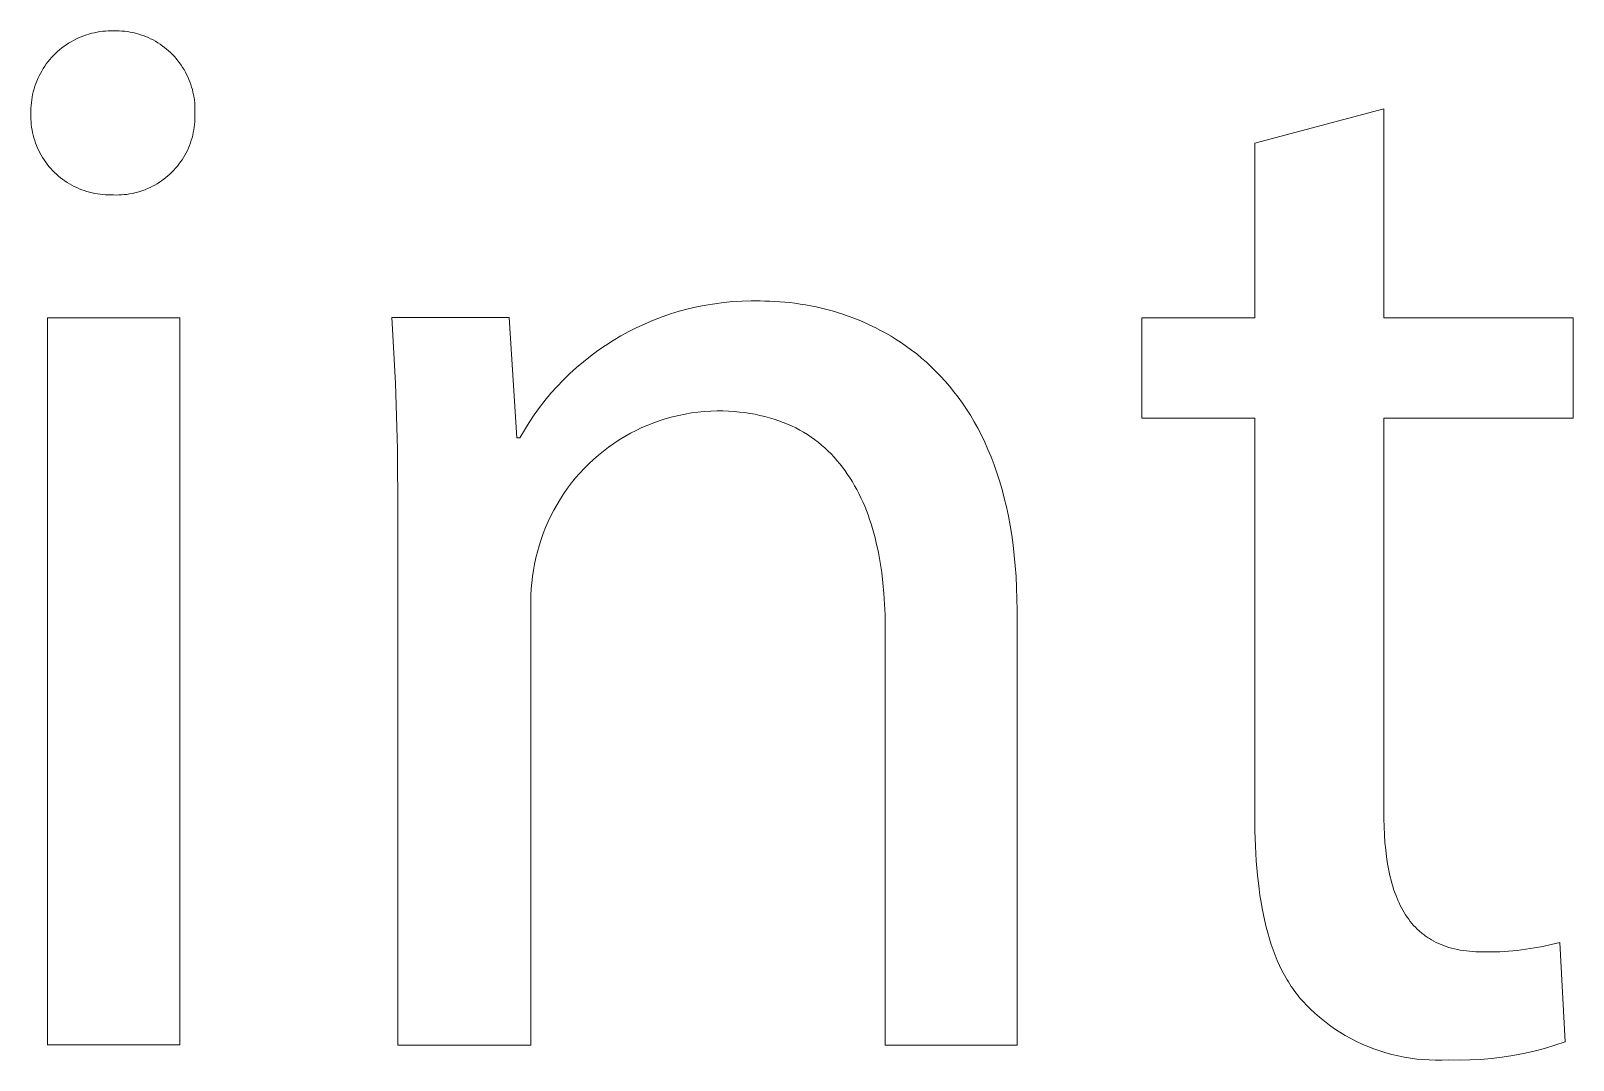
# Model space of a CAD drawing. Header units: millimetres. Extents: x 1434 to 4837, y 1889 to 4267.
# Drawn here: x 4413.9 to 4448.87, y 1946.16 to 1969.5 of the extents above; entities that cross this region are included whole.
import ezdxf

# ---------------------------------------------------------------- set-up
doc = ezdxf.new("R2010")
doc.units = ezdxf.units.MM
doc.header["$MEASUREMENT"] = 0
doc.layers.add('Domyślny', color=7, linetype='Continuous', true_color=0x000000)

msp = doc.modelspace()

# ---------------------------------------------------------------- linework, layer by layer
at = {"layer": 'Domyślny', "color": 18, "lineweight": 15, "true_color": 0x000000}
for p, q in [((4414.923, 1969.31), (4414.98, 1969.337)), ((4414.98, 1969.337), (4415.039, 1969.362)), ((4415.039, 1969.362), (4415.098, 1969.385)), ((4415.098, 1969.385), (4415.158, 1969.405)), ((4415.158, 1969.405), (4415.218, 1969.424)), ((4415.218, 1969.424), (4415.279, 1969.441)), ((4415.279, 1969.441), (4415.341, 1969.455)), ((4415.341, 1969.455), (4415.403, 1969.468)), ((4415.403, 1969.468), (4415.466, 1969.478)), ((4415.466, 1969.478), (4415.529, 1969.486)), ((4415.529, 1969.486), (4415.592, 1969.492)), ((4415.592, 1969.492), (4415.655, 1969.495)), ((4415.655, 1969.495), (4415.718, 1969.497)), ((4415.718, 1969.497), (4415.782, 1969.496)), ((4415.782, 1969.496), (4415.843, 1969.497)), ((4415.843, 1969.497), (4415.905, 1969.495)), ((4415.905, 1969.495), (4415.966, 1969.492)), ((4415.966, 1969.492), (4416.027, 1969.486)), ((4416.027, 1969.486), (4416.089, 1969.479)), ((4416.089, 1969.479), (4416.149, 1969.469)), ((4416.149, 1969.469), (4416.21, 1969.457)), ((4416.21, 1969.457), (4416.27, 1969.443)), ((4416.27, 1969.443), (4416.329, 1969.427)), ((4416.329, 1969.427), (4416.388, 1969.409)), ((4416.388, 1969.409), (4416.446, 1969.389)), ((4416.446, 1969.389), (4416.503, 1969.367)), ((4416.503, 1969.367), (4416.56, 1969.343)), ((4416.56, 1969.343), (4416.616, 1969.317)), ((4414.413, 1968.939), (4414.458, 1968.983)), ((4414.458, 1968.983), (4414.504, 1969.027)), ((4414.504, 1969.027), (4414.552, 1969.068)), ((4414.552, 1969.068), (4414.601, 1969.108)), ((4414.601, 1969.108), (4414.652, 1969.146)), ((4414.652, 1969.146), (4414.704, 1969.183)), ((4414.704, 1969.183), (4414.757, 1969.217)), ((4414.757, 1969.217), (4414.811, 1969.25)), ((4414.811, 1969.25), (4414.867, 1969.281)), ((4414.867, 1969.281), (4414.923, 1969.31)), ((4416.616, 1969.317), (4416.671, 1969.289)), ((4416.671, 1969.289), (4416.725, 1969.259)), ((4416.725, 1969.259), (4416.777, 1969.228)), ((4416.777, 1969.228), (4416.829, 1969.194)), ((4416.829, 1969.194), (4416.88, 1969.159)), ((4416.88, 1969.159), (4416.929, 1969.122)), ((4416.929, 1969.122), (4416.977, 1969.084)), ((4416.977, 1969.084), (4417.024, 1969.043)), ((4417.024, 1969.043), (4417.069, 1969.002)), ((4417.069, 1969.002), (4417.112, 1968.958)), ((4414.146, 1968.585), (4414.179, 1968.64)), ((4414.179, 1968.64), (4414.214, 1968.693)), ((4414.214, 1968.693), (4414.25, 1968.745)), ((4414.25, 1968.745), (4414.288, 1968.795)), ((4414.288, 1968.795), (4414.328, 1968.844)), ((4414.328, 1968.844), (4414.37, 1968.892)), ((4414.37, 1968.892), (4414.413, 1968.939)), ((4417.112, 1968.958), (4417.155, 1968.914)), ((4417.155, 1968.914), (4417.195, 1968.867)), ((4417.195, 1968.867), (4417.234, 1968.82)), ((4417.234, 1968.82), (4417.272, 1968.771)), ((4417.272, 1968.771), (4417.307, 1968.721)), ((4417.307, 1968.721), (4417.341, 1968.669)), ((4417.341, 1968.669), (4417.373, 1968.617)), ((4413.991, 1968.239), (4414.012, 1968.299)), ((4414.012, 1968.299), (4414.035, 1968.358)), ((4414.035, 1968.358), (4414.06, 1968.416)), ((4414.06, 1968.416), (4414.087, 1968.474)), ((4414.087, 1968.474), (4414.116, 1968.53)), ((4414.116, 1968.53), (4414.146, 1968.585)), ((4417.373, 1968.617), (4417.404, 1968.563)), ((4417.404, 1968.563), (4417.432, 1968.509)), ((4417.432, 1968.509), (4417.459, 1968.453)), ((4417.459, 1968.453), (4417.483, 1968.397)), ((4417.483, 1968.397), (4417.506, 1968.34)), ((4417.506, 1968.34), (4417.527, 1968.282)), ((4417.527, 1968.282), (4417.545, 1968.223)), ((4413.911, 1967.868), (4413.919, 1967.931)), ((4413.919, 1967.931), (4413.929, 1967.993)), ((4413.929, 1967.993), (4413.941, 1968.056)), ((4413.941, 1968.056), (4413.956, 1968.117)), ((4413.956, 1968.117), (4413.972, 1968.178)), ((4413.972, 1968.178), (4413.991, 1968.239)), ((4417.545, 1968.223), (4417.562, 1968.164)), ((4417.562, 1968.164), (4417.576, 1968.104)), ((4417.576, 1968.104), (4417.589, 1968.044)), ((4417.589, 1968.044), (4417.599, 1967.983)), ((4417.599, 1967.983), (4417.608, 1967.922)), ((4413.9, 1967.678), (4413.901, 1967.742)), ((4413.901, 1967.615), (4413.9, 1967.678)), ((4413.9, 1967.553), (4413.901, 1967.615)), ((4413.901, 1967.742), (4413.905, 1967.805)), ((4413.905, 1967.805), (4413.911, 1967.868)), ((4417.608, 1967.922), (4417.614, 1967.861)), ((4417.614, 1967.861), (4417.618, 1967.799)), ((4417.62, 1967.676), (4417.617, 1967.615)), ((4417.617, 1967.615), (4417.619, 1967.554)), ((4417.618, 1967.799), (4417.62, 1967.738)), ((4417.62, 1967.738), (4417.62, 1967.676)), ((4441.648, 1966.946), (4444.572, 1967.728)), ((4444.572, 1967.728), (4444.572, 1962.992)), ((4413.901, 1967.492), (4413.9, 1967.553)), ((4413.904, 1967.431), (4413.901, 1967.492)), ((4413.91, 1967.37), (4413.904, 1967.431)), ((4413.918, 1967.309), (4413.91, 1967.37)), ((4413.927, 1967.248), (4413.918, 1967.309)), ((4413.939, 1967.188), (4413.927, 1967.248)), ((4417.594, 1967.251), (4417.583, 1967.191)), ((4417.603, 1967.311), (4417.594, 1967.251)), ((4417.61, 1967.371), (4417.603, 1967.311)), ((4417.615, 1967.432), (4417.61, 1967.371)), ((4417.618, 1967.493), (4417.615, 1967.432)), ((4417.619, 1967.554), (4417.618, 1967.493)), ((4413.953, 1967.128), (4413.939, 1967.188)), ((4413.969, 1967.069), (4413.953, 1967.128)), ((4413.987, 1967.01), (4413.969, 1967.069)), ((4414.007, 1966.952), (4413.987, 1967.01)), ((4414.029, 1966.895), (4414.007, 1966.952)), ((4414.053, 1966.838), (4414.029, 1966.895)), ((4417.496, 1966.899), (4417.473, 1966.843)), ((4417.517, 1966.956), (4417.496, 1966.899)), ((4417.537, 1967.014), (4417.517, 1966.956)), ((4417.554, 1967.072), (4417.537, 1967.014)), ((4417.569, 1967.131), (4417.554, 1967.072)), ((4417.583, 1967.191), (4417.569, 1967.131)), ((4441.648, 1962.992), (4441.648, 1966.946)), ((4414.079, 1966.782), (4414.053, 1966.838)), ((4414.106, 1966.728), (4414.079, 1966.782)), ((4414.136, 1966.674), (4414.106, 1966.728)), ((4414.167, 1966.621), (4414.136, 1966.674)), ((4414.201, 1966.57), (4414.167, 1966.621)), ((4414.236, 1966.519), (4414.201, 1966.57)), ((4417.329, 1966.575), (4417.294, 1966.525)), ((4417.361, 1966.627), (4417.329, 1966.575)), ((4417.392, 1966.679), (4417.361, 1966.627)), ((4417.421, 1966.733), (4417.392, 1966.679)), ((4417.448, 1966.787), (4417.421, 1966.733)), ((4417.473, 1966.843), (4417.448, 1966.787)), ((4414.272, 1966.47), (4414.236, 1966.519)), ((4414.311, 1966.422), (4414.272, 1966.47)), ((4414.351, 1966.376), (4414.311, 1966.422)), ((4414.392, 1966.33), (4414.351, 1966.376)), ((4414.435, 1966.287), (4414.392, 1966.33)), ((4414.48, 1966.245), (4414.435, 1966.287)), ((4414.526, 1966.204), (4414.48, 1966.245)), ((4414.574, 1966.165), (4414.526, 1966.204)), ((4417.009, 1966.209), (4416.962, 1966.17)), ((4417.054, 1966.25), (4417.009, 1966.209)), ((4417.098, 1966.292), (4417.054, 1966.25)), ((4417.141, 1966.336), (4417.098, 1966.292)), ((4417.181, 1966.381), (4417.141, 1966.336)), ((4417.221, 1966.428), (4417.181, 1966.381)), ((4417.258, 1966.476), (4417.221, 1966.428)), ((4417.294, 1966.525), (4417.258, 1966.476)), ((4414.622, 1966.128), (4414.574, 1966.165)), ((4414.672, 1966.092), (4414.622, 1966.128)), ((4414.723, 1966.058), (4414.672, 1966.092)), ((4414.776, 1966.026), (4414.723, 1966.058)), ((4414.829, 1965.996), (4414.776, 1966.026)), ((4414.884, 1965.967), (4414.829, 1965.996)), ((4414.939, 1965.941), (4414.884, 1965.967)), ((4414.995, 1965.916), (4414.939, 1965.941)), ((4415.052, 1965.894), (4414.995, 1965.916)), ((4415.11, 1965.873), (4415.052, 1965.894)), ((4415.169, 1965.854), (4415.11, 1965.873)), ((4415.228, 1965.837), (4415.169, 1965.854)), ((4415.287, 1965.823), (4415.228, 1965.837)), ((4416.317, 1965.838), (4416.258, 1965.823)), ((4416.375, 1965.855), (4416.317, 1965.838)), ((4416.433, 1965.874), (4416.375, 1965.855)), ((4416.49, 1965.895), (4416.433, 1965.874)), ((4416.547, 1965.919), (4416.49, 1965.895)), ((4416.602, 1965.944), (4416.547, 1965.919)), ((4416.657, 1965.971), (4416.602, 1965.944)), ((4416.711, 1965.999), (4416.657, 1965.971)), ((4416.763, 1966.03), (4416.711, 1965.999)), ((4416.815, 1966.062), (4416.763, 1966.03)), ((4416.865, 1966.097), (4416.815, 1966.062)), ((4416.914, 1966.132), (4416.865, 1966.097)), ((4416.962, 1966.17), (4416.914, 1966.132)), ((4415.347, 1965.81), (4415.287, 1965.823)), ((4415.408, 1965.8), (4415.347, 1965.81)), ((4415.469, 1965.792), (4415.408, 1965.8)), ((4415.53, 1965.785), (4415.469, 1965.792)), ((4415.591, 1965.781), (4415.53, 1965.785)), ((4415.652, 1965.779), (4415.591, 1965.781)), ((4415.714, 1965.779), (4415.652, 1965.779)), ((4415.774, 1965.776), (4415.714, 1965.779)), ((4415.835, 1965.774), (4415.774, 1965.776)), ((4415.896, 1965.775), (4415.835, 1965.774)), ((4415.957, 1965.778), (4415.896, 1965.775)), ((4416.018, 1965.783), (4415.957, 1965.778)), ((4416.078, 1965.789), (4416.018, 1965.783)), ((4416.139, 1965.798), (4416.078, 1965.789)), ((4416.199, 1965.81), (4416.139, 1965.798)), ((4416.258, 1965.823), (4416.199, 1965.81)), ((4428.211, 1963.01), (4428.405, 1963.077)), ((4428.405, 1963.077), (4428.602, 1963.137)), ((4428.602, 1963.137), (4428.801, 1963.191)), ((4428.801, 1963.191), (4429.002, 1963.237)), ((4429.002, 1963.237), (4429.204, 1963.277)), ((4429.204, 1963.277), (4429.407, 1963.31)), ((4429.407, 1963.31), (4429.612, 1963.336)), ((4429.612, 1963.336), (4429.817, 1963.356)), ((4429.817, 1963.356), (4430.023, 1963.368)), ((4430.023, 1963.368), (4430.229, 1963.373)), ((4430.229, 1963.373), (4430.435, 1963.371)), ((4430.435, 1963.371), (4430.543, 1963.37)), ((4430.543, 1963.37), (4430.653, 1963.367)), ((4430.653, 1963.367), (4430.764, 1963.362)), ((4430.764, 1963.362), (4430.877, 1963.354)), ((4430.877, 1963.354), (4430.992, 1963.345)), ((4430.992, 1963.345), (4431.107, 1963.333)), ((4431.107, 1963.333), (4431.224, 1963.318)), ((4431.224, 1963.318), (4431.342, 1963.301)), ((4431.342, 1963.301), (4431.461, 1963.282)), ((4431.461, 1963.282), (4431.581, 1963.26)), ((4431.581, 1963.26), (4431.701, 1963.235)), ((4431.701, 1963.235), (4431.822, 1963.207)), ((4431.822, 1963.207), (4431.944, 1963.177)), ((4431.944, 1963.177), (4432.066, 1963.144)), ((4432.066, 1963.144), (4432.188, 1963.108)), ((4432.188, 1963.108), (4432.31, 1963.069)), ((4432.31, 1963.069), (4432.433, 1963.027)), ((4414.275, 1962.992), (4417.277, 1962.992)), ((4414.275, 1946.504), (4414.275, 1962.992)), ((4417.277, 1962.992), (4417.277, 1946.504)), ((4422.17, 1961.507), (4422.083, 1962.997)), ((4422.083, 1962.997), (4424.746, 1962.997)), ((4424.746, 1962.997), (4424.916, 1960.266)), ((4427.457, 1962.677), (4427.641, 1962.77)), ((4427.641, 1962.77), (4427.828, 1962.856)), ((4427.828, 1962.856), (4428.018, 1962.936)), ((4428.018, 1962.936), (4428.211, 1963.01)), ((4432.433, 1963.027), (4432.555, 1962.981)), ((4432.555, 1962.981), (4432.678, 1962.933)), ((4432.678, 1962.933), (4432.8, 1962.881)), ((4432.8, 1962.881), (4432.921, 1962.826)), ((4432.921, 1962.826), (4433.043, 1962.767)), ((4433.043, 1962.767), (4433.163, 1962.705)), ((4433.163, 1962.705), (4433.283, 1962.64)), ((4439.087, 1960.714), (4439.087, 1962.992)), ((4439.087, 1962.992), (4441.648, 1962.992)), ((4444.572, 1962.992), (4448.867, 1962.992)), ((4448.867, 1962.992), (4448.867, 1960.714)), ((4426.756, 1962.246), (4426.926, 1962.362)), ((4426.926, 1962.362), (4427.099, 1962.473)), ((4427.099, 1962.473), (4427.277, 1962.578)), ((4427.277, 1962.578), (4427.457, 1962.677)), ((4433.283, 1962.64), (4433.403, 1962.571)), ((4433.403, 1962.571), (4433.521, 1962.498)), ((4433.521, 1962.498), (4433.638, 1962.421)), ((4433.638, 1962.421), (4433.754, 1962.341)), ((4433.754, 1962.341), (4433.869, 1962.257)), ((4426.272, 1961.862), (4426.429, 1961.995)), ((4426.429, 1961.995), (4426.59, 1962.123)), ((4426.59, 1962.123), (4426.756, 1962.246)), ((4433.869, 1962.257), (4433.983, 1962.169)), ((4433.983, 1962.169), (4434.095, 1962.076)), ((4434.095, 1962.076), (4434.205, 1961.98)), ((4425.972, 1961.579), (4426.12, 1961.723)), ((4426.12, 1961.723), (4426.272, 1961.862)), ((4434.205, 1961.98), (4434.314, 1961.88)), ((4434.314, 1961.88), (4434.421, 1961.775)), ((4434.421, 1961.775), (4434.526, 1961.666)), ((4434.526, 1961.666), (4434.629, 1961.553)), ((4422.215, 1960.014), (4422.17, 1961.507)), ((4425.692, 1961.277), (4425.83, 1961.43)), ((4425.83, 1961.43), (4425.972, 1961.579)), ((4434.629, 1961.553), (4434.73, 1961.436)), ((4434.73, 1961.436), (4434.829, 1961.314)), ((4434.829, 1961.314), (4434.926, 1961.187)), ((4425.312, 1960.79), (4425.433, 1960.956)), ((4425.433, 1960.956), (4425.56, 1961.119)), ((4425.56, 1961.119), (4425.692, 1961.277)), ((4434.926, 1961.187), (4435.02, 1961.056)), ((4435.02, 1961.056), (4435.111, 1960.92)), ((4425.088, 1960.444), (4425.197, 1960.619)), ((4425.197, 1960.619), (4425.312, 1960.79)), ((4428.026, 1960.611), (4427.89, 1960.558)), ((4428.165, 1960.66), (4428.026, 1960.611)), ((4428.304, 1960.704), (4428.165, 1960.66)), ((4428.446, 1960.743), (4428.304, 1960.704)), ((4428.588, 1960.777), (4428.446, 1960.743)), ((4428.732, 1960.807), (4428.588, 1960.777)), ((4428.876, 1960.831), (4428.732, 1960.807)), ((4429.021, 1960.85), (4428.876, 1960.831)), ((4429.167, 1960.865), (4429.021, 1960.85)), ((4429.314, 1960.874), (4429.167, 1960.865)), ((4429.46, 1960.878), (4429.314, 1960.874)), ((4429.59, 1960.877), (4429.46, 1960.878)), ((4429.718, 1960.872), (4429.59, 1960.877)), ((4429.843, 1960.864), (4429.718, 1960.872)), ((4429.966, 1960.853), (4429.843, 1960.864)), ((4430.086, 1960.839), (4429.966, 1960.853)), ((4430.203, 1960.821), (4430.086, 1960.839)), ((4430.318, 1960.801), (4430.203, 1960.821)), ((4430.43, 1960.778), (4430.318, 1960.801)), ((4430.54, 1960.752), (4430.43, 1960.778)), ((4430.648, 1960.723), (4430.54, 1960.752)), ((4430.753, 1960.691), (4430.648, 1960.723)), ((4430.855, 1960.657), (4430.753, 1960.691)), ((4430.955, 1960.619), (4430.855, 1960.657)), ((4431.053, 1960.579), (4430.955, 1960.619)), ((4435.111, 1960.92), (4435.2, 1960.78)), ((4435.2, 1960.78), (4435.286, 1960.634)), ((4435.286, 1960.634), (4435.369, 1960.484)), ((4441.648, 1960.714), (4439.087, 1960.714)), ((4441.648, 1951.717), (4441.648, 1960.714)), ((4448.867, 1960.714), (4444.572, 1960.714)), ((4444.572, 1960.714), (4444.572, 1951.819)), ((4424.916, 1960.266), (4424.984, 1960.266)), ((4424.984, 1960.266), (4425.088, 1960.444)), ((4427.365, 1960.298), (4427.24, 1960.222)), ((4427.493, 1960.37), (4427.365, 1960.298)), ((4427.623, 1960.437), (4427.493, 1960.37)), ((4427.755, 1960.5), (4427.623, 1960.437)), ((4427.89, 1960.558), (4427.755, 1960.5)), ((4431.148, 1960.537), (4431.053, 1960.579)), ((4431.241, 1960.491), (4431.148, 1960.537)), ((4431.331, 1960.443), (4431.241, 1960.491)), ((4431.419, 1960.393), (4431.331, 1960.443)), ((4431.505, 1960.34), (4431.419, 1960.393)), ((4431.588, 1960.284), (4431.505, 1960.34)), ((4431.67, 1960.227), (4431.588, 1960.284)), ((4435.369, 1960.484), (4435.449, 1960.329)), ((4435.449, 1960.329), (4435.526, 1960.169)), ((4422.219, 1958.521), (4422.215, 1960.014)), ((4426.881, 1959.969), (4426.767, 1959.876)), ((4426.997, 1960.057), (4426.881, 1959.969)), ((4427.117, 1960.142), (4426.997, 1960.057)), ((4427.24, 1960.222), (4427.117, 1960.142)), ((4431.749, 1960.166), (4431.67, 1960.227)), ((4431.825, 1960.104), (4431.749, 1960.166)), ((4431.9, 1960.039), (4431.825, 1960.104)), ((4431.972, 1959.971), (4431.9, 1960.039)), ((4432.042, 1959.902), (4431.972, 1959.971)), ((4432.11, 1959.83), (4432.042, 1959.902)), ((4435.526, 1960.169), (4435.6, 1960.004)), ((4435.6, 1960.004), (4435.671, 1959.834)), ((4426.446, 1959.576), (4426.346, 1959.469)), ((4426.55, 1959.68), (4426.446, 1959.576)), ((4426.657, 1959.78), (4426.55, 1959.68)), ((4426.767, 1959.876), (4426.657, 1959.78)), ((4432.176, 1959.756), (4432.11, 1959.83)), ((4432.239, 1959.68), (4432.176, 1959.756)), ((4432.301, 1959.603), (4432.239, 1959.68)), ((4432.36, 1959.522), (4432.301, 1959.603)), ((4435.671, 1959.834), (4435.738, 1959.658)), ((4435.738, 1959.658), (4435.802, 1959.477)), ((4426.158, 1959.244), (4426.07, 1959.127)), ((4426.25, 1959.358), (4426.158, 1959.244)), ((4426.346, 1959.469), (4426.25, 1959.358)), ((4432.418, 1959.44), (4432.36, 1959.522)), ((4432.473, 1959.357), (4432.418, 1959.44)), ((4432.526, 1959.271), (4432.473, 1959.357)), ((4432.577, 1959.183), (4432.526, 1959.271)), ((4435.802, 1959.477), (4435.861, 1959.291)), ((4435.861, 1959.291), (4435.918, 1959.1)), ((4425.905, 1958.884), (4425.83, 1958.759)), ((4425.985, 1959.007), (4425.905, 1958.884)), ((4426.07, 1959.127), (4425.985, 1959.007)), ((4432.627, 1959.093), (4432.577, 1959.183)), ((4432.674, 1959.002), (4432.627, 1959.093)), ((4432.719, 1958.909), (4432.674, 1959.002)), ((4432.762, 1958.814), (4432.719, 1958.909)), ((4435.918, 1959.1), (4435.97, 1958.903)), ((4435.97, 1958.903), (4436.018, 1958.7)), ((4422.219, 1946.498), (4422.219, 1958.521)), ((4425.691, 1958.501), (4425.629, 1958.368)), ((4425.758, 1958.631), (4425.691, 1958.501)), ((4425.83, 1958.759), (4425.758, 1958.631)), ((4432.804, 1958.718), (4432.762, 1958.814)), ((4432.843, 1958.619), (4432.804, 1958.718)), ((4432.881, 1958.52), (4432.843, 1958.619)), ((4432.917, 1958.418), (4432.881, 1958.52)), ((4436.018, 1958.7), (4436.063, 1958.492)), ((4436.063, 1958.492), (4436.103, 1958.278)), ((4425.571, 1958.233), (4425.518, 1958.097)), ((4425.629, 1958.368), (4425.571, 1958.233)), ((4432.95, 1958.316), (4432.917, 1958.418)), ((4432.982, 1958.211), (4432.95, 1958.316)), ((4433.013, 1958.106), (4432.982, 1958.211)), ((4436.103, 1958.278), (4436.138, 1958.059)), ((4425.426, 1957.819), (4425.387, 1957.682)), ((4425.47, 1957.959), (4425.426, 1957.819)), ((4425.518, 1958.097), (4425.47, 1957.959)), ((4433.041, 1957.999), (4433.013, 1958.106)), ((4433.068, 1957.89), (4433.041, 1957.999)), ((4433.116, 1957.67), (4433.068, 1957.89)), ((4436.138, 1958.059), (4436.17, 1957.834)), ((4436.17, 1957.834), (4436.197, 1957.603)), ((4425.351, 1957.544), (4425.321, 1957.405)), ((4425.387, 1957.682), (4425.351, 1957.544)), ((4433.157, 1957.444), (4433.116, 1957.67)), ((4433.191, 1957.214), (4433.157, 1957.444)), ((4436.197, 1957.603), (4436.219, 1957.366)), ((4425.273, 1957.124), (4425.256, 1956.982)), ((4425.295, 1957.265), (4425.273, 1957.124)), ((4425.321, 1957.405), (4425.295, 1957.265)), ((4433.219, 1956.979), (4433.191, 1957.214)), ((4436.219, 1957.366), (4436.236, 1957.123)), ((4436.236, 1957.123), (4436.249, 1956.873)), ((4425.244, 1956.841), (4425.236, 1956.698)), ((4425.256, 1956.982), (4425.244, 1956.841)), ((4433.241, 1956.741), (4433.219, 1956.979)), ((4433.256, 1956.499), (4433.241, 1956.741)), ((4436.249, 1956.873), (4436.256, 1956.618)), ((4425.236, 1956.698), (4425.232, 1956.556)), ((4425.232, 1956.556), (4425.233, 1956.414)), ((4425.233, 1956.414), (4425.233, 1946.498)), ((4433.265, 1956.254), (4433.256, 1956.499)), ((4436.256, 1956.618), (4436.259, 1956.357)), ((4433.267, 1956.006), (4433.265, 1956.254)), ((4436.259, 1956.357), (4436.259, 1946.498)), ((4433.267, 1946.498), (4433.267, 1956.006)), ((4441.652, 1951.359), (4441.648, 1951.717)), ((4444.572, 1951.819), (4444.574, 1951.63)), ((4444.574, 1951.63), (4444.579, 1951.446)), ((4441.663, 1951.012), (4441.652, 1951.359)), ((4444.579, 1951.446), (4444.588, 1951.268)), ((4444.588, 1951.268), (4444.6, 1951.095)), ((4441.682, 1950.676), (4441.663, 1951.012)), ((4444.6, 1951.095), (4444.616, 1950.927)), ((4444.616, 1950.927), (4444.636, 1950.765)), ((4441.709, 1950.352), (4441.682, 1950.676)), ((4444.636, 1950.765), (4444.66, 1950.608)), ((4444.66, 1950.608), (4444.688, 1950.457)), ((4444.688, 1950.457), (4444.704, 1950.383)), ((4441.745, 1950.04), (4441.709, 1950.352)), ((4444.704, 1950.383), (4444.72, 1950.311)), ((4444.72, 1950.311), (4444.738, 1950.24)), ((4444.738, 1950.24), (4444.757, 1950.171)), ((4444.757, 1950.171), (4444.777, 1950.103)), ((4444.777, 1950.103), (4444.797, 1950.036)), ((4441.766, 1949.888), (4441.745, 1950.04)), ((4441.79, 1949.739), (4441.766, 1949.888)), ((4444.797, 1950.036), (4444.819, 1949.971)), ((4444.819, 1949.971), (4444.843, 1949.908)), ((4444.843, 1949.908), (4444.867, 1949.845)), ((4444.867, 1949.845), (4444.892, 1949.784)), ((4444.892, 1949.784), (4444.919, 1949.725)), ((4441.816, 1949.593), (4441.79, 1949.739)), ((4441.844, 1949.451), (4441.816, 1949.593)), ((4441.875, 1949.311), (4441.844, 1949.451)), ((4444.919, 1949.725), (4444.946, 1949.667)), ((4444.946, 1949.667), (4444.975, 1949.611)), ((4444.975, 1949.611), (4445.005, 1949.556)), ((4445.005, 1949.556), (4445.037, 1949.502)), ((4445.037, 1949.502), (4445.069, 1949.45)), ((4445.069, 1949.45), (4445.103, 1949.4)), ((4445.103, 1949.4), (4445.138, 1949.351)), ((4441.908, 1949.174), (4441.875, 1949.311)), ((4441.943, 1949.04), (4441.908, 1949.174)), ((4445.138, 1949.351), (4445.174, 1949.303)), ((4445.174, 1949.303), (4445.211, 1949.257)), ((4445.211, 1949.257), (4445.25, 1949.213)), ((4445.25, 1949.213), (4445.29, 1949.17)), ((4445.29, 1949.17), (4445.331, 1949.128)), ((4445.331, 1949.128), (4445.374, 1949.089)), ((4445.374, 1949.089), (4445.395, 1949.069)), ((4445.395, 1949.069), (4445.417, 1949.05)), ((4445.417, 1949.05), (4445.44, 1949.032)), ((4441.981, 1948.91), (4441.943, 1949.04)), ((4442.022, 1948.782), (4441.981, 1948.91)), ((4442.065, 1948.658), (4442.022, 1948.782)), ((4445.44, 1949.032), (4445.463, 1949.013)), ((4445.463, 1949.013), (4445.486, 1948.996)), ((4445.486, 1948.996), (4445.509, 1948.978)), ((4445.509, 1948.978), (4445.533, 1948.961)), ((4445.533, 1948.961), (4445.557, 1948.945)), ((4445.557, 1948.945), (4445.581, 1948.928)), ((4445.581, 1948.928), (4445.606, 1948.913)), ((4445.606, 1948.913), (4445.631, 1948.897)), ((4445.631, 1948.897), (4445.657, 1948.882)), ((4445.657, 1948.882), (4445.709, 1948.853)), ((4445.709, 1948.853), (4445.762, 1948.826)), ((4445.762, 1948.826), (4445.817, 1948.8)), ((4445.817, 1948.8), (4445.873, 1948.776)), ((4445.873, 1948.776), (4445.931, 1948.754)), ((4445.931, 1948.754), (4445.99, 1948.733)), ((4445.99, 1948.733), (4446.05, 1948.714)), ((4446.05, 1948.714), (4446.112, 1948.696)), ((4447.793, 1948.67), (4447.987, 1948.7)), ((4447.987, 1948.7), (4448.179, 1948.736)), ((4448.179, 1948.736), (4448.371, 1948.779)), ((4448.371, 1948.779), (4448.561, 1948.827)), ((4448.561, 1948.827), (4448.685, 1946.572)), ((4442.111, 1948.537), (4442.065, 1948.658)), ((4442.159, 1948.419), (4442.111, 1948.537)), ((4442.211, 1948.305), (4442.159, 1948.419)), ((4446.112, 1948.696), (4446.176, 1948.68)), ((4446.176, 1948.68), (4446.241, 1948.666)), ((4446.241, 1948.666), (4446.307, 1948.653)), ((4446.307, 1948.653), (4446.375, 1948.642)), ((4446.375, 1948.642), (4446.445, 1948.633)), ((4446.445, 1948.633), (4446.516, 1948.625)), ((4446.516, 1948.625), (4446.588, 1948.619)), ((4446.588, 1948.619), (4446.663, 1948.615)), ((4446.663, 1948.615), (4446.738, 1948.613)), ((4446.738, 1948.613), (4446.816, 1948.612)), ((4446.816, 1948.612), (4447.012, 1948.611)), ((4447.012, 1948.611), (4447.208, 1948.616)), ((4447.208, 1948.616), (4447.403, 1948.628)), ((4447.403, 1948.628), (4447.598, 1948.646)), ((4447.598, 1948.646), (4447.793, 1948.67)), ((4442.265, 1948.193), (4442.211, 1948.305)), ((4442.322, 1948.085), (4442.265, 1948.193)), ((4442.382, 1947.98), (4442.322, 1948.085)), ((4442.413, 1947.929), (4442.382, 1947.98)), ((4442.445, 1947.879), (4442.413, 1947.929)), ((4442.477, 1947.829), (4442.445, 1947.879)), ((4442.51, 1947.781), (4442.477, 1947.829)), ((4442.544, 1947.733), (4442.51, 1947.781)), ((4442.579, 1947.686), (4442.544, 1947.733)), ((4442.615, 1947.64), (4442.579, 1947.686)), ((4442.651, 1947.594), (4442.615, 1947.64)), ((4442.688, 1947.55), (4442.651, 1947.594)), ((4442.726, 1947.506), (4442.688, 1947.55)), ((4442.765, 1947.464), (4442.726, 1947.506)), ((4442.804, 1947.422), (4442.765, 1947.464)), ((4442.905, 1947.321), (4442.804, 1947.422)), ((4443.01, 1947.223), (4442.905, 1947.321)), ((4443.117, 1947.129), (4443.01, 1947.223)), ((4443.228, 1947.038), (4443.117, 1947.129)), ((4443.342, 1946.952), (4443.228, 1947.038)), ((4443.459, 1946.87), (4443.342, 1946.952)), ((4443.579, 1946.791), (4443.459, 1946.87)), ((4443.701, 1946.717), (4443.579, 1946.791)), ((4443.826, 1946.647), (4443.701, 1946.717)), ((4443.953, 1946.582), (4443.826, 1946.647)), ((4417.277, 1946.504), (4414.275, 1946.504)), ((4425.233, 1946.498), (4422.219, 1946.498)), ((4436.259, 1946.498), (4433.267, 1946.498)), ((4444.083, 1946.521), (4443.953, 1946.582)), ((4444.214, 1946.464), (4444.083, 1946.521)), ((4444.347, 1946.412), (4444.214, 1946.464)), ((4444.482, 1946.365), (4444.347, 1946.412)), ((4444.619, 1946.323), (4444.482, 1946.365)), ((4444.757, 1946.285), (4444.619, 1946.323)), ((4444.896, 1946.252), (4444.757, 1946.285)), ((4445.036, 1946.224), (4444.896, 1946.252)), ((4447.5, 1946.261), (4447.258, 1946.224)), ((4447.741, 1946.307), (4447.5, 1946.261)), ((4447.98, 1946.361), (4447.741, 1946.307)), ((4448.218, 1946.423), (4447.98, 1946.361)), ((4448.453, 1946.493), (4448.218, 1946.423)), ((4448.685, 1946.572), (4448.453, 1946.493)), ((4445.178, 1946.2), (4445.036, 1946.224)), ((4445.319, 1946.182), (4445.178, 1946.2)), ((4445.462, 1946.168), (4445.319, 1946.182)), ((4445.605, 1946.16), (4445.462, 1946.168)), ((4445.748, 1946.156), (4445.605, 1946.16)), ((4445.891, 1946.158), (4445.748, 1946.156)), ((4446.034, 1946.164), (4445.891, 1946.158)), ((4446.279, 1946.159), (4446.034, 1946.164)), ((4446.524, 1946.162), (4446.279, 1946.159)), ((4446.769, 1946.174), (4446.524, 1946.162)), ((4447.014, 1946.195), (4446.769, 1946.174)), ((4447.258, 1946.224), (4447.014, 1946.195))]:
    msp.add_line(p, q, dxfattribs=at)

doc.saveas('drawing.dxf')
